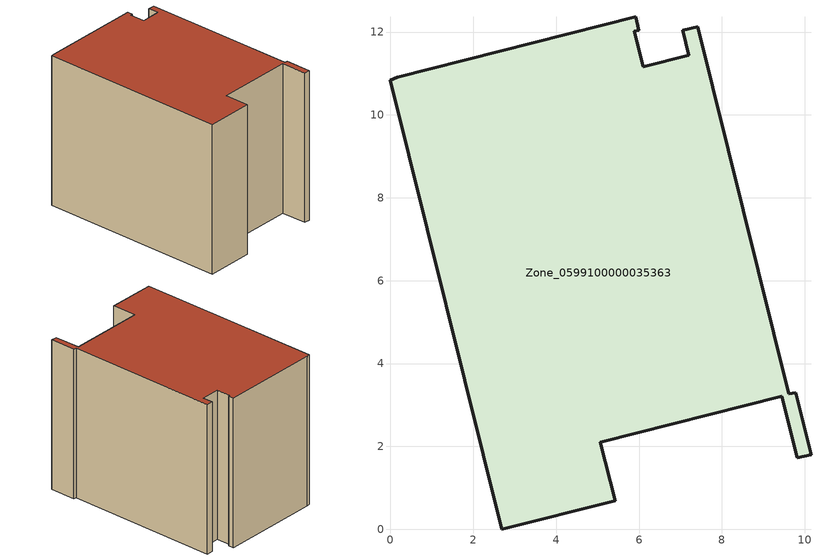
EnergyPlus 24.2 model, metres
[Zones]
Zone_0599100000035363
 floor ground (C_G): 5.42,0.69 2.68,0 0,10.84 0.16,10.91 5.92,12.37 5.99,12.05 5.88,12.02 6.1,11.16 7.2,11.44 7.05,12.04 7.42,12.13 9.61,3.27 9.78,3.29 10.15,1.8 9.82,1.72 9.44,3.21 5.06,2.1 z0
 wall outside (C_F): 2.68,0 5.42,0.69 5.06,2.1 9.44,3.21 9.82,1.72 10.15,1.8 9.78,3.29 9.61,3.27 7.42,12.13 7.05,12.04 7.2,11.44 6.1,11.16 5.88,12.02 5.99,12.05 5.92,12.37 0.16,10.91 0,10.84 2.68,0 z0:9
 roof outside (C_R): 9.61,3.27 7.42,12.13 7.05,12.04 7.2,11.44 6.1,11.16 5.88,12.02 5.99,12.05 5.92,12.37 0.16,10.91 0,10.84 2.68,0 5.42,0.69 5.06,2.1 9.44,3.21 9.82,1.72 10.15,1.8 9.78,3.29 z9
[BUILDING]
Pand.0599100000035363: North Axis=0; Terrain=City; Loads Convergence Tolerance Value=0.04; Temperature Convergence Tolerance Value=0.4; Solar Distribution=FullExterior; Maximum Number of Warmup Days=25; Minimum Number of Warmup Days=1
[Site:Location]
Rotterdam.The.Hague.AP_ZH_NLD Design_Conditions: Latitude=51.96; Longitude=4.45; Time Zone=1; Elevation=-4.5
[SITE:GROUNDTEMPERATURE:BUILDINGSURFACE]
18, 18, 18, 18, 18, 18, 18, 18, 18, 18, 18, 18
[MATERIAL] Thermal Absorptance=0.9; Solar Absorptance=0.7; Visible Absorptance=0.7
Name | Roughness | Thickness | Conductivity | Density | Specific Heat
G.TI.1975-1991 | MediumSmooth | 0.15 | 0.288461 | 540 | 1210
F.TI.1975-1991 | Rough | 0.3 | 0.230769 | 1920 | 840
R.TI.1975-1991 | MediumRough | 0.2 | 0.153846 | 1500 | 1000
[CONSTRUCTION]
C_G: G.TI.1975-1991
C_F: F.TI.1975-1991
C_R: R.TI.1975-1991
[ZONE]
Zone_0599100000035363: Type=1; Multiplier=1; Ceiling Height=Autocalculate; Volume=Autocalculate; Floor Area=autocalculate; Part of Total Floor Area=Yes
[ZONEINFILTRATION:DESIGNFLOWRATE]
Infil_Zone_0599100000035363: Zone or ZoneList or Space or SpaceList=Zone_0599100000035363; Schedule=AlwaysOn; Design Flow Rate Calculation Method=Flow/Area; Flow Rate per Floor Area=0.003; Constant Term Coefficient=1; Temperature Term Coefficient=0; Velocity Term Coefficient=0; Velocity Squared Term Coefficient=0
[HVACTEMPLATE:ZONE:IDEALLOADSAIRSYSTEM]
Zone_0599100000035363: Maximum Heating Supply Air Temperature=50; Minimum Cooling Supply Air Temperature=13; Maximum Heating Supply Air Humidity Ratio=0.0156; Minimum Cooling Supply Air Humidity Ratio=0.0077; Heating Limit=NoLimit; Cooling Limit=NoLimit; Dehumidification Control Type=ConstantSensibleHeatRatio; Cooling Sensible Heat Ratio=0.7; Dehumidification Setpoint=60; Humidification Control Type=None; Humidification Setpoint=30; Outdoor Air Method=None; Outdoor Air Flow Rate per Person=0.00944; Outdoor Air Flow Rate per Zone Floor Area=0; Outdoor Air Flow Rate per Zone=0; Demand Controlled Ventilation Type=None; Outdoor Air Economizer Type=NoEconomizer; Heat Recovery Type=None; Sensible Heat Recovery Effectiveness=0.7; Latent Heat Recovery Effectiveness=0.65
[ZONECONTROL:THERMOSTAT]
ThermostatControl_Zone_0599100000035363: Zone or ZoneList=Zone_0599100000035363; Control Type Schedule=DualSetpointControlType; Control 1=Thermostat_Zone_0599100000035363; Temperature Difference Between Cutout And Setpoint=0
[THERMOSTATSETPOINT:DUALSETPOINT]
Thermostat_Zone_0599100000035363: Heating Setpoint Temperature Schedule=HeatingSetpoint_Zone_0599100000035363; Cooling Setpoint Temperature Schedule=CoolingSetpoint_Zone_0599100000035363
[SCHEDULE:COMPACT]
HeatingSetpoint_Zone_0599100000035363: Through: 12/31, For: AllDays, Until: 24:00, 21
CoolingSetpoint_Zone_0599100000035363: Through: 12/31, For: AllDays, Until: 24:00, 24
DualSetpointControlType: Through: 12/31, For: AllDays, Until: 24:00, 4
AlwaysOn: Through: 12/31, For: AllDays, Until: 24:00, 1
